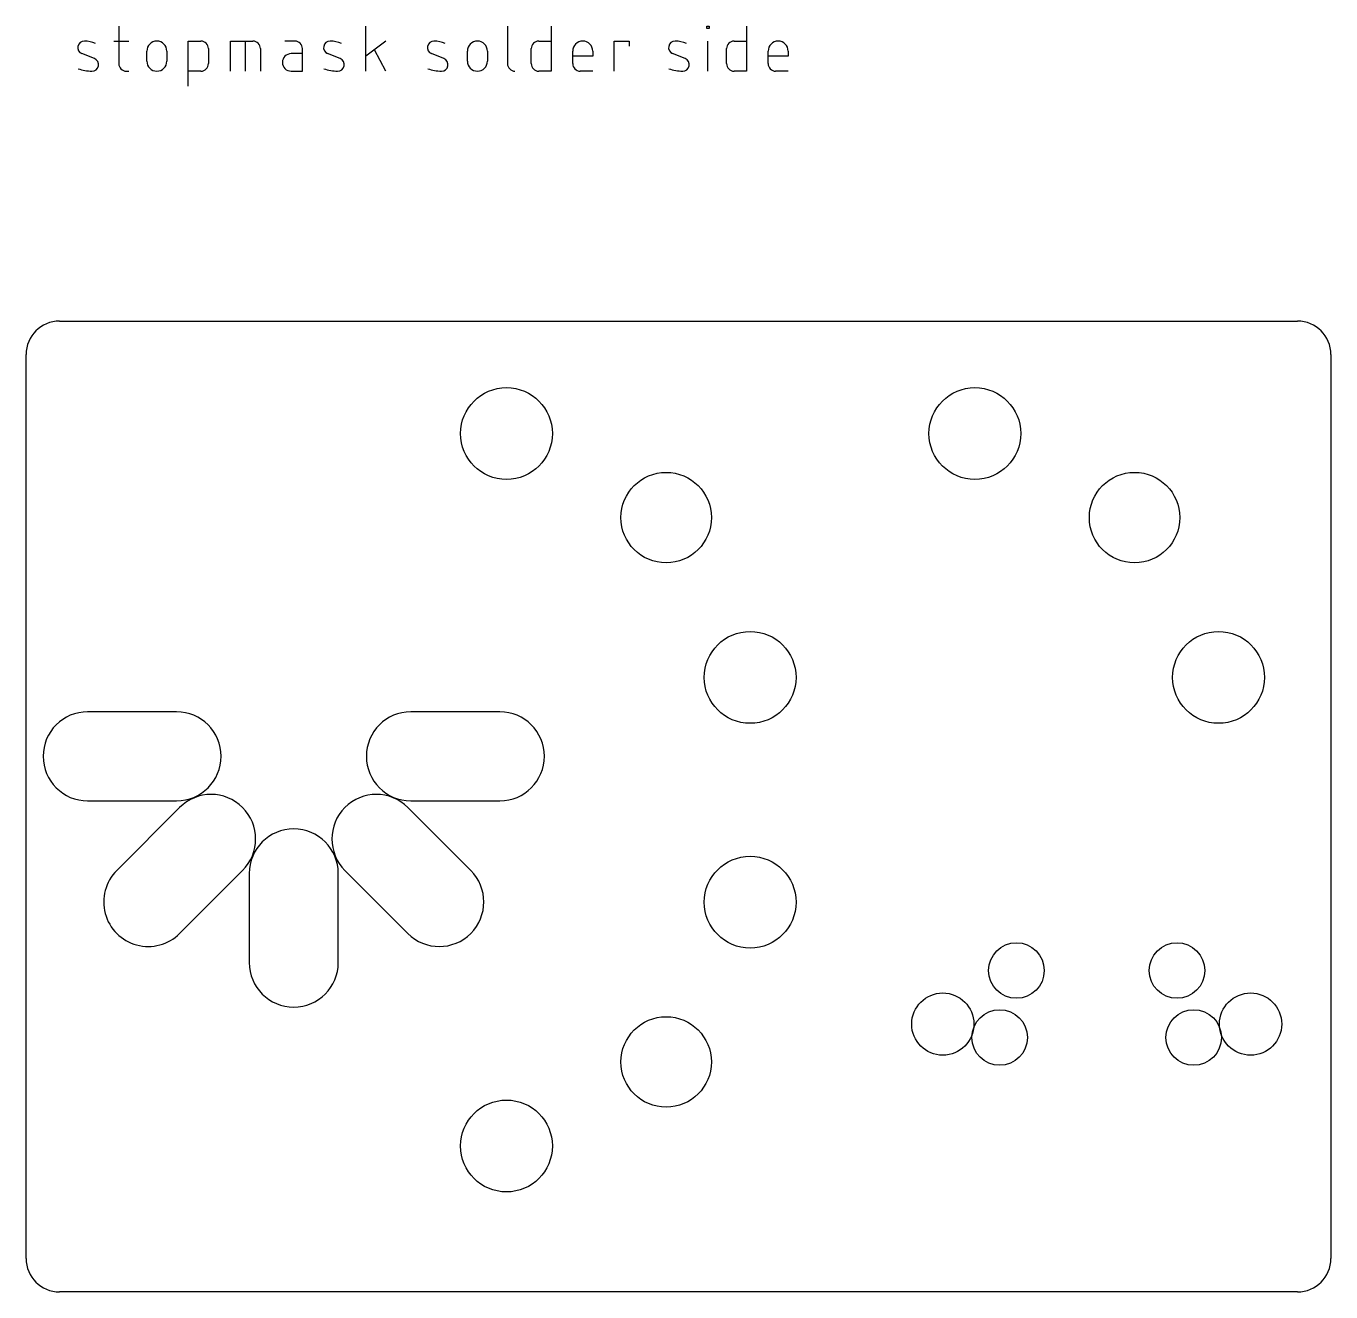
# Model space of a CAD drawing. Extents: x 0 to 39, y 0 to 37.8.
import ezdxf

# ---------------------------------------------------------------- set-up
doc = ezdxf.new("R2010")
doc.units = 0
doc.layers.add('20', color=30, linetype='CONTINUOUS')
doc.layers.add('30', color=253, linetype='CONTINUOUS')

# ---------------------------------------------------------------- blocks, each defined once
blk = doc.blocks.new('OFFSETP100')
blk.add_lwpolyline([(0, -0.5), (1, -0.5, 1), (1, 0.5), (0, 0.5, 1)], format="xyb", close=True)
blk = doc.blocks.new('ROUNDP')
blk.add_circle((0, 0), 0.5)

msp = doc.modelspace()

# ---------------------------------------------------------------- linework, layer by layer
at = {"layer": '20'}
for p, q in [((1, 29), (38, 29)), ((0, 1), (0, 28)), ((39, 28), (39, 1)), ((38, 0), (1, 0))]:
    msp.add_line(p, q, dxfattribs=at)
for centre, start, end in [((1, 28), 90, 180), ((38, 28), 0, 90), ((1, 1), 180, 270), ((38, 1), 270, 0)]:
    msp.add_arc(centre, 1, start, end, dxfattribs=at)
at = {"layer": '30'}
for p, q in [((2.7697, 37.8139), (2.7697, 36.692)), ((10.153, 36.4676), (10.153, 37.8139)), ((14.3885, 37.8139), (14.3885, 36.692)), ((15.6964, 37.8139), (15.6964, 36.4676)), ((20.3419, 37.7391), (20.3419, 37.8139)), ((20.3419, 37.8139), (20.4167, 37.8139)), ((20.4167, 37.7391), (20.3419, 37.7391)), ((20.4167, 37.8139), (20.4167, 37.7391)), ((21.5368, 37.8139), (21.5368, 36.4676)), ((2.6202, 37.3651), (3.0689, 37.3651)), ((3.6083, 36.7668), (3.6083, 37.066)), ((4.2066, 37.066), (4.2066, 36.7668)), ((4.8489, 36.0189), (4.8489, 37.3651)), ((4.8489, 37.3651), (5.2228, 37.3651)), ((5.4472, 37.1408), (5.4472, 36.692)), ((6.1052, 36.4676), (6.1052, 37.3651)), ((6.1052, 37.3651), (6.7783, 37.3651)), ((6.5539, 36.4676), (6.5539, 37.3651)), ((7.0027, 37.1408), (7.0027, 36.4676)), ((8.0346, 37.3651), (7.7354, 37.3651)), ((8.259, 36.4676), (8.259, 37.1408)), ((10.7513, 37.3651), (10.153, 36.9164)), ((10.7513, 36.4676), (10.4147, 37.1034)), ((13.1903, 36.7668), (13.1903, 37.066)), ((13.7886, 37.066), (13.7886, 36.7668)), ((15.0981, 36.692), (15.0981, 37.1408)), ((15.3224, 37.3651), (15.6964, 37.3651)), ((16.3387, 36.692), (16.3387, 37.066)), ((16.937, 37.066), (16.937, 36.9164)), ((17.5803, 36.4676), (17.5803, 37.3651)), ((17.5803, 37.3651), (18.0291, 37.3651)), ((18.0291, 37.3651), (18.0291, 37.2155)), ((20.3793, 36.4676), (20.3793, 37.3651)), ((20.9385, 36.692), (20.9385, 37.1408)), ((21.1629, 37.3651), (21.5368, 37.3651)), ((22.1791, 36.692), (22.1791, 37.066)), ((22.7774, 37.066), (22.7774, 36.9164)), ((2.0412, 36.8416), (1.6672, 36.9912)), ((8.259, 36.9912), (7.9224, 36.9912)), ((9.3873, 36.8416), (9.0134, 36.9912)), ((12.4901, 36.8416), (12.1161, 36.9912)), ((16.937, 36.9164), (16.3387, 36.9164)), ((19.6994, 36.8416), (19.3254, 36.9912)), ((22.7774, 36.9164), (22.1791, 36.9164)), ((2.9941, 36.4676), (3.0689, 36.4676)), ((5.2228, 36.4676), (4.8489, 36.4676)), ((7.9224, 36.4676), (8.259, 36.4676)), ((15.6964, 36.4676), (15.3224, 36.4676)), ((16.937, 36.4676), (16.563, 36.4676)), ((21.5368, 36.4676), (21.1629, 36.4676)), ((22.7774, 36.4676), (22.4034, 36.4676))]:
    msp.add_line(p, q, dxfattribs=at)
for centre, radius, start, end in [((1.7392, 37.1712), 0.1939, 89.181, 248.1986), ((1.7299, 36.5159), 0.8493, 65.7609, 89.181), ((3.9075, 37.066), 0.2992, 0, 180), ((5.2228, 37.1408), 0.2244, 0, 90), ((6.7783, 37.1408), 0.2244, 0, 90), ((8.0346, 37.1408), 0.2244, 0, 90), ((9.0854, 37.1712), 0.1939, 89.181, 248.1986), ((9.0761, 36.5159), 0.8493, 65.7609, 89.181), ((12.1881, 37.1712), 0.1939, 89.181, 248.1986), ((12.1788, 36.5159), 0.8493, 65.7609, 89.181), ((13.4894, 37.066), 0.2992, 0, 180), ((15.3224, 37.1408), 0.2244, 89.9992, 180), ((16.6378, 37.066), 0.2992, 0, 180), ((19.3974, 37.1712), 0.1939, 89.181, 248.1986), ((19.3881, 36.5159), 0.8493, 65.7609, 89.181), ((21.1629, 37.1408), 0.2244, 89.9992, 180), ((22.4782, 37.066), 0.2992, 0, 180), ((1.9692, 36.6615), 0.1939, 269.181, 68.1986), ((2.9941, 36.692), 0.2244, 180, 270), ((3.9075, 36.7668), 0.2992, 180, 0), ((5.2228, 36.692), 0.2244, 270.0008, 0), ((7.9224, 36.7294), 0.2618, 90, 270), ((9.3153, 36.6615), 0.1939, 269.181, 68.1986), ((12.4181, 36.6615), 0.1939, 269.181, 68.1986), ((13.4894, 36.7668), 0.2992, 180, 0), ((14.6129, 36.692), 0.2244, 180, 270), ((15.3224, 36.692), 0.2244, 180, 270), ((16.563, 36.692), 0.2244, 180, 270), ((19.6273, 36.6615), 0.1939, 269.181, 68.1986), ((21.1629, 36.692), 0.2244, 180, 270), ((22.4034, 36.692), 0.2244, 180, 270), ((1.9845, 37.736), 1.2684, 250.2096, 269.181), ((9.3307, 37.736), 1.2684, 250.2096, 269.181), ((12.4334, 37.736), 1.2684, 250.2096, 269.181), ((19.6427, 37.736), 1.2684, 250.2096, 269.181)]:
    msp.add_arc(centre, radius, start, end, dxfattribs=at)

# ---------------------------------------------------------------- block references
for name, p, xscale, yscale, rotation in [('ROUNDP', (14.3584, 25.6416), 2.7432, 2.7432, 315), ('ROUNDP', (28.3584, 25.6416), 2.7432, 2.7432, 315), ('ROUNDP', (19.1314, 23.1314), 2.7032, 2.7032, 315), ('ROUNDP', (33.1314, 23.1314), 2.7032, 2.7032, 315), ('ROUNDP', (21.6416, 18.3584), 2.7432, 2.7432, 315), ('ROUNDP', (35.6416, 18.3584), 2.7432, 2.7432, 315), ('OFFSETP100', (4.5, 16), 2.6604, 2.6604, 180), ('OFFSETP100', (5.53, 13.53), 2.6604, 2.6604, 225), ('OFFSETP100', (10.47, 13.53), 2.6604, 2.6604, 315), ('OFFSETP100', (8, 12.5), 2.6604, 2.6604, 270), ('ROUNDP', (21.6416, 11.6416), 2.7432, 2.7432, 225), ('ROUNDP', (19.1314, 6.8686), 2.7032, 2.7032, 225), ('ROUNDP', (14.3584, 4.3584), 2.7432, 2.7432, 225)]:
    msp.add_blockref(name, p, dxfattribs=dict(at, xscale=xscale, yscale=yscale, rotation=rotation))
for name, p, xscale, yscale in [('OFFSETP100', (11.5, 16), 2.6604, 2.6604), ('ROUNDP', (29.6, 9.6), 1.6604, 1.6604), ('ROUNDP', (34.4, 9.6), 1.6604, 1.6604), ('ROUNDP', (27.4, 8), 1.8604, 1.8604), ('ROUNDP', (36.6, 8), 1.8604, 1.8604), ('ROUNDP', (29.1, 7.6), 1.6604, 1.6604), ('ROUNDP', (34.9, 7.6), 1.6604, 1.6604)]:
    msp.add_blockref(name, p, dxfattribs=dict(at, xscale=xscale, yscale=yscale))

doc.saveas('drawing.dxf')
